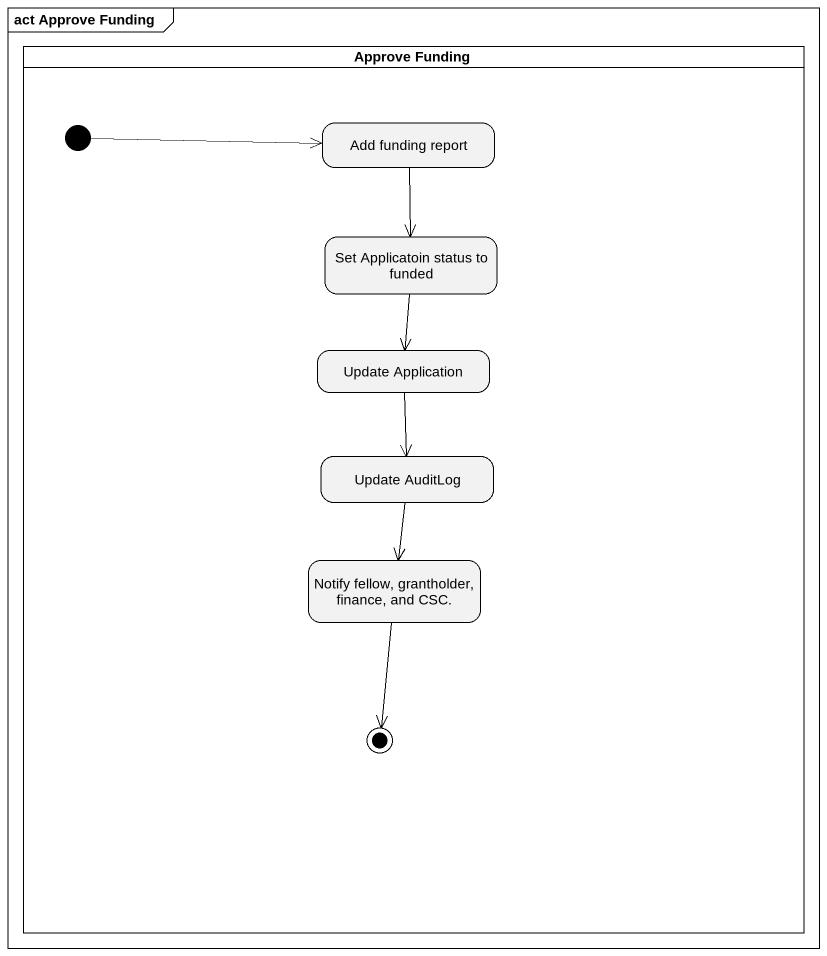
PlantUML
@startuml
mainframe act Approve Funding
hide empty description
state "Approve Funding" as Approve_Funding <<partition>> {
  state "Add funding report" as Add_funding_report
  state "Set Applicatoin status to funded" as Set_Applicatoin_status_to
  state "Update Application" as Update_Application
  state "Update AuditLog" as Update_AuditLog
  state "Notify fellow, grantholder, finance, and CSC." as Notify_fellow_grantholder
  [*] -right-> Add_funding_report
  Notify_fellow_grantholder --> [*]
}
Add_funding_report --> Set_Applicatoin_status_to
Set_Applicatoin_status_to --> Update_Application
Update_Application --> Update_AuditLog
Update_AuditLog --> Notify_fellow_grantholder
@enduml
